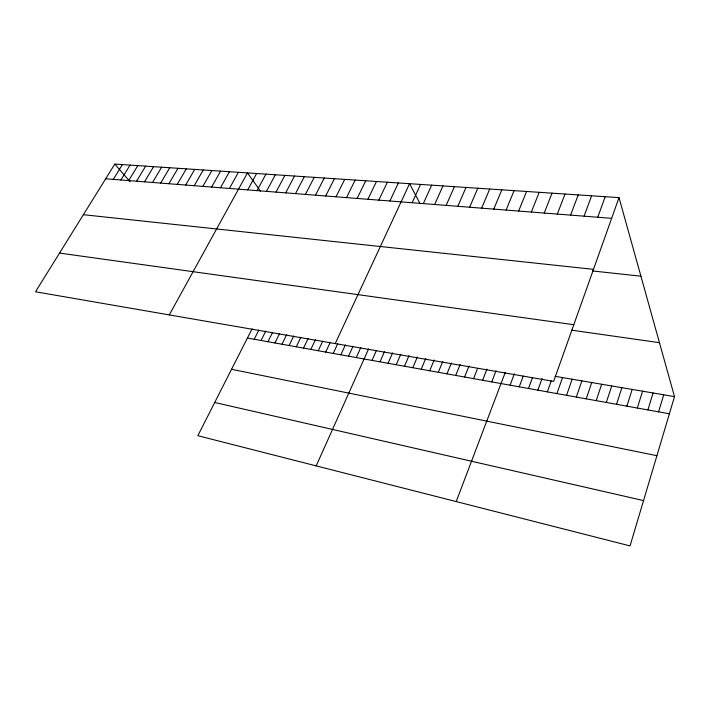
<?xml version="1.0" encoding="UTF-8"?>
<svg xmlns="http://www.w3.org/2000/svg" width="710" height="710" viewBox="0 0 710 710"><rect width="100%" height="100%" fill="white"/><g stroke="black" fill="none" stroke-linecap="round" stroke-linejoin="round"><path stroke-width="1.06" d="M619.014 197.62L553.64 381.377L35.5 291.774L114.807 164.09L619.014 197.62L674.5 396.624L630.045 545.91L197.85 435.7L252.094 328.836M658.578 411.844L663.743 394.795M647.884 409.918L653.102 392.985M637.314 408.028L642.585 391.201M626.868 406.147L632.184 389.435M616.537 404.292L621.907 387.687M606.313 402.455L611.736 385.956M596.214 400.644L601.672 384.243M586.22 398.851L591.732 382.557M576.342 397.076L581.889 380.888M566.562 395.319L572.153 379.229M556.897 393.589L562.533 377.596M547.33 391.867L551.235 380.942M537.869 390.172L542.156 378.323M597.758 217.233L605.213 196.697M528.506 388.494L532.465 377.693M584.073 216.168L591.607 195.791M519.25 386.826L523.226 376.096M510.091 385.184L514.359 373.806M570.591 215.112L578.215 194.904M456.202 501.579L505.316 372.244M491.773 381.9L496.086 370.655M557.314 214.074L565.009 194.025M482.622 380.249L486.962 369.085M544.233 213.053L552.007 193.164M473.57 378.625L477.537 368.534M464.606 377.019L468.999 365.987M531.346 212.05L539.183 192.312M455.749 375.43L460.16 364.461M518.637 211.056L526.554 191.469M446.98 373.851L451.409 362.952M506.123 210.08L514.093 190.644M438.301 372.297L442.756 361.452M429.71 370.753L434.183 359.979M493.778 209.113L501.819 189.827M421.216 369.227L425.707 358.514M412.803 367.718L417.311 357.068M481.62 208.163L489.714 189.02M404.478 366.227L409.004 355.639M469.629 207.231L477.786 188.23M396.233 364.745L400.786 354.219M388.077 363.28L392.648 352.808M457.808 206.308L466.017 187.44M380.01 361.834L384.465 351.69M446.146 205.394L454.409 186.668M372.013 360.396L376.486 350.314M316.198 465.875L368.588 348.947M434.653 204.498L442.969 185.913M356.26 357.574L360.769 347.598M423.311 203.61L431.671 185.159M348.503 356.18L353.03 346.267M340.827 354.796L345.353 344.936M412.128 202.74L420.542 184.423M333.221 353.429L337.765 343.631M335.209 343.605L409.555 183.686L420.134 203.743M325.686 352.08L330.248 342.327M318.222 350.74L322.793 341.04M389.879 201.001L398.372 182.94M378.812 200.131L387.349 182.213M310.838 349.418L315.417 339.77M303.525 348.104L308.113 338.51M296.274 346.799L300.88 337.259M367.895 199.279L376.477 181.485M289.094 345.513L293.709 336.016M357.13 198.436L365.748 180.775M281.985 344.235L286.609 334.792M346.507 197.611L355.169 180.074M274.947 342.974L279.58 333.576M267.972 341.723L272.613 332.378M336.034 196.794L344.723 179.373M261.058 340.48L265.709 331.188M325.695 195.987L334.419 178.689M254.207 339.247L258.866 329.999M315.497 195.188L324.248 178.015M305.424 194.398L314.211 177.349M295.493 193.626L304.306 176.692M285.686 192.863L294.526 176.036M276.012 192.099L284.87 175.397M266.454 191.354L275.338 174.766M257.02 190.617L265.93 174.136M247.71 189.889L256.638 173.515M169.299 314.912L247.462 172.912L260.561 191.238M229.428 188.461L238.4 172.308M220.464 187.768L229.454 171.713M211.607 187.076L220.606 171.119M202.856 186.393L211.873 170.542M194.212 185.709L203.246 169.965M185.674 185.044L194.726 169.397M177.243 184.387L186.304 168.838M168.909 183.739L177.979 168.288M160.673 183.091L169.761 167.737M152.535 182.461L161.631 167.196M144.494 181.831L153.6 166.664M136.551 181.21L145.656 166.14M128.696 180.597L137.811 165.616M120.931 179.985L130.054 165.102M113.254 179.39L122.386 164.587M105.675 178.796L611.647 218.325M83.372 214.695L593.498 269.347M592.522 270.954L640.926 276.19M59.533 253.079L573.804 324.71M571.532 330.15L659.457 342.681M555.122 376.336L674.5 396.624M247.426 338.031L669.388 413.779M231.558 369.298L656.91 455.696M214.713 402.49L643.544 500.585M114.807 164.09L130.072 181.751"/></g></svg>
